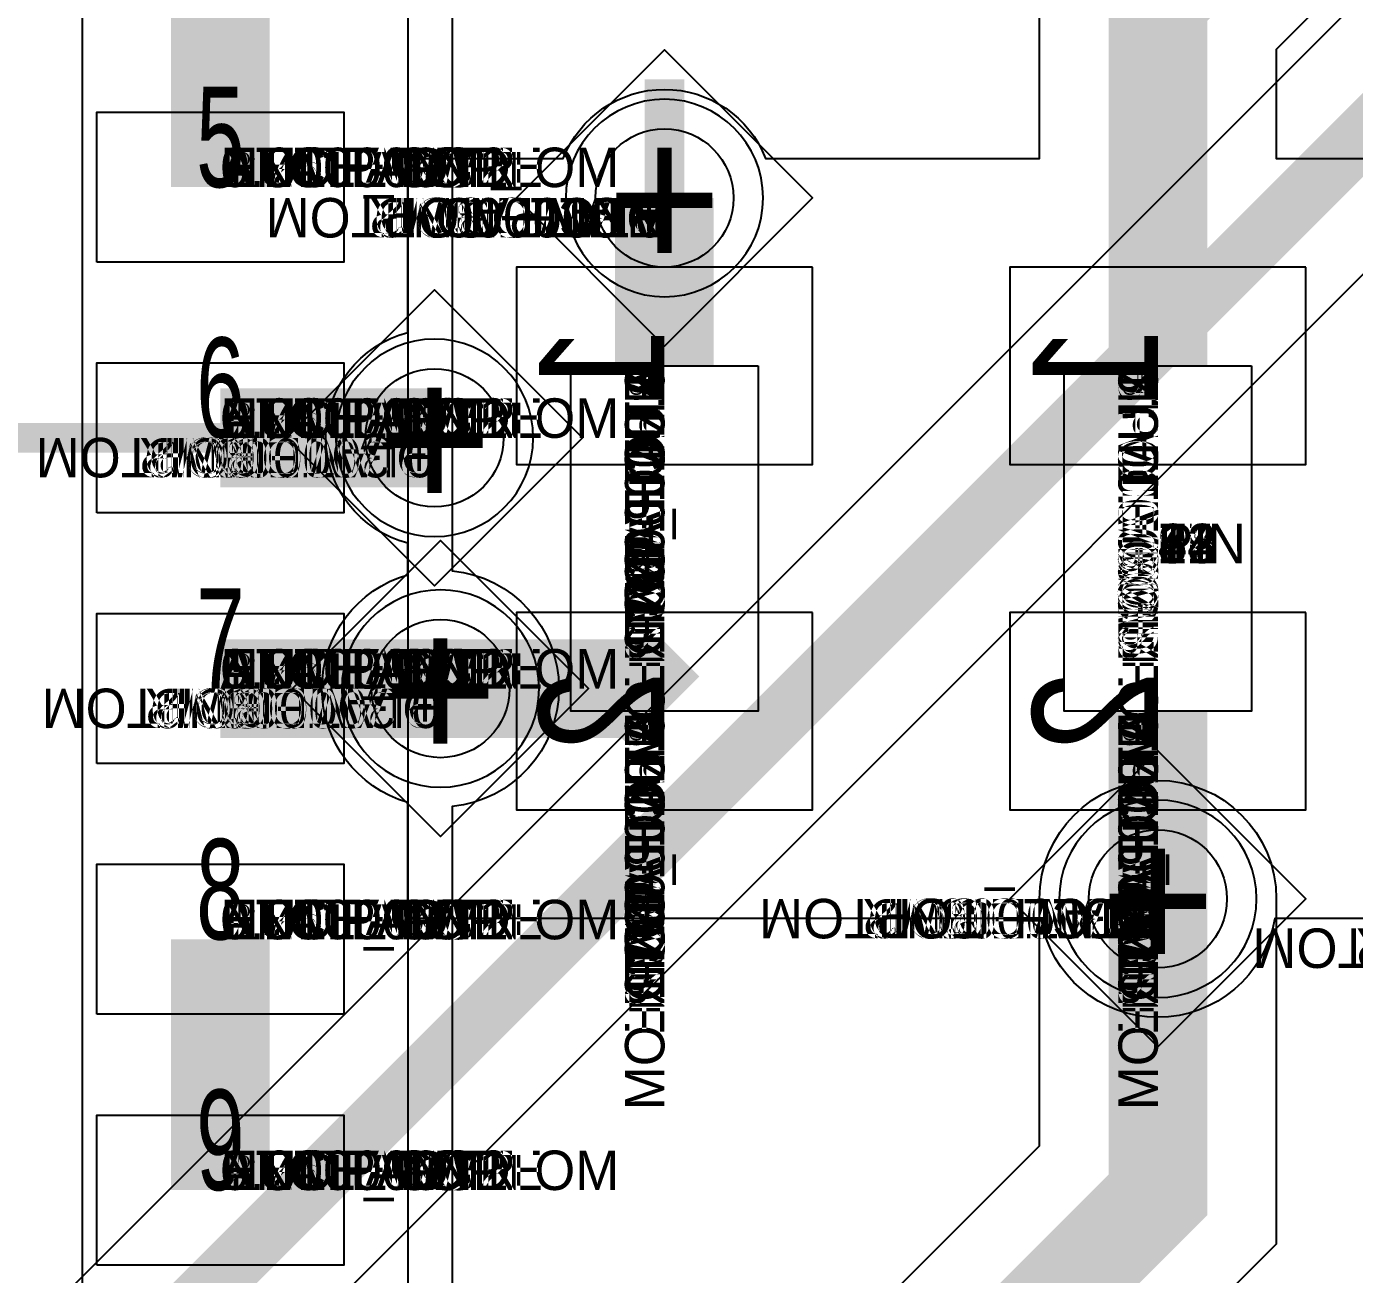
# Model space of a CAD drawing. Extents: x 0 to 323, y 0 to 320.
# Drawn here: x 63.28 to 70.01, y 186.8 to 193.12 of the extents above; entities that cross this region are included whole.
import ezdxf
from ezdxf.enums import TextEntityAlignment as Align

# ---------------------------------------------------------------- set-up
doc = ezdxf.new("R2010")
doc.units = 0
doc.header["$MEASUREMENT"] = 0
doc.layers.get('0').update_dxf_attribs({"linetype": 'CONTINUOUS'})
for name, color, linetype in [('CDN_FIGURES', 7, 'CONTINUOUS'), ('ETCH_BOTTOM', 7, 'CONTINUOUS'), ('ETCH_GND', 3, 'CONTINUOUS'), ('ETCH_INT1', 4, 'CONTINUOUS'), ('ETCH_INT2', 5, 'CONTINUOUS'), ('ETCH_PWR', 6, 'CONTINUOUS'), ('ETCH_TOP', 2, 'CONTINUOUS'), ('MANUFACTURING_NCLEGEND-1-6', 8, 'CONTINUOUS'), ('PACKAGE_GEOMETRY_ASSEMBLY_TOP', 11, 'CONTINUOUS'), ('PACKAGE_GEOMETRY_PIN_NUMBER', 9, 'CONTINUOUS')]:
    doc.layers.add(name, color=color, linetype=linetype)

# ---------------------------------------------------------------- blocks, each defined once
blk = doc.blocks.new('PAD_INFO')
for tag in ['SHAPE_TYPE', 'PAD_HEIGHT', 'PAD_LAYER', 'PAD_TYPE', 'PAD_WIDTH']:
    blk.add_attdef(tag, (0, 0), '', height=0.2)
at = {"flags": 2}
blk.add_attdef('CDN_TYPE', (0, 0), '', height=0.2, dxfattribs=at)
blk = doc.blocks.new('DRILL_INFO')
at = {"flags": 2}
blk.add_attdef('CDN_TYPE', (0, 0), '', height=0.2, dxfattribs=at)
for tag in ['FSHAPE', 'FCHAR', 'DRILL_HEIGHT', 'DIAMETER', 'PLATED', 'DRILL_WIDTH']:
    blk.add_attdef(tag, (0, 0), '', height=0.2)
blk = doc.blocks.new('VIA0700X0300')
at = {"layer": 'ETCH_BOTTOM'}
blk.add_circle((0, 0), 0.35, dxfattribs=at)
at = {"layer": 'ETCH_GND'}
blk.add_circle((0, 0), 0.35, dxfattribs=at)
at = {"layer": 'ETCH_INT1'}
blk.add_circle((0, 0), 0.35, dxfattribs=at)
at = {"layer": 'ETCH_INT2'}
blk.add_circle((0, 0), 0.35, dxfattribs=at)
at = {"layer": 'ETCH_PWR'}
blk.add_circle((0, 0), 0.35, dxfattribs=at)
at = {"layer": 'ETCH_TOP'}
blk.add_circle((0, 0), 0.35, dxfattribs=at)
ref = blk.add_blockref('PAD_INFO', (0, 0))
ref.add_attrib('PAD_LAYER', 'ETCH_TOP', (0, 0), dxfattribs={"height": 0.2})
ref.add_attrib('SHAPE_TYPE', 'NULL', (0, 0), dxfattribs={"height": 0.2})
ref.add_attrib('PAD_TYPE', 'ANTIPAD', (0, 0), dxfattribs={"height": 0.2})
ref.add_attrib('PAD_WIDTH', '0.000000', (0, 0), dxfattribs={"height": 0.2})
ref.add_attrib('PAD_HEIGHT', '0.000000', (0, 0), dxfattribs={"height": 0.2})
ref = blk.add_blockref('PAD_INFO', (0, 0))
ref.add_attrib('PAD_LAYER', 'ETCH_GND', (0, 0), dxfattribs={"height": 0.2})
ref.add_attrib('SHAPE_TYPE', 'NULL', (0, 0), dxfattribs={"height": 0.2})
ref.add_attrib('PAD_TYPE', 'ANTIPAD', (0, 0), dxfattribs={"height": 0.2})
ref.add_attrib('PAD_WIDTH', '0.000000', (0, 0), dxfattribs={"height": 0.2})
ref.add_attrib('PAD_HEIGHT', '0.000000', (0, 0), dxfattribs={"height": 0.2})
ref = blk.add_blockref('PAD_INFO', (0, 0))
ref.add_attrib('PAD_LAYER', 'ETCH_INT1', (0, 0), dxfattribs={"height": 0.2})
ref.add_attrib('SHAPE_TYPE', 'NULL', (0, 0), dxfattribs={"height": 0.2})
ref.add_attrib('PAD_TYPE', 'ANTIPAD', (0, 0), dxfattribs={"height": 0.2})
ref.add_attrib('PAD_WIDTH', '0.000000', (0, 0), dxfattribs={"height": 0.2})
ref.add_attrib('PAD_HEIGHT', '0.000000', (0, 0), dxfattribs={"height": 0.2})
ref = blk.add_blockref('PAD_INFO', (0, 0))
ref.add_attrib('PAD_LAYER', 'ETCH_INT2', (0, 0), dxfattribs={"height": 0.2})
ref.add_attrib('SHAPE_TYPE', 'NULL', (0, 0), dxfattribs={"height": 0.2})
ref.add_attrib('PAD_TYPE', 'ANTIPAD', (0, 0), dxfattribs={"height": 0.2})
ref.add_attrib('PAD_WIDTH', '0.000000', (0, 0), dxfattribs={"height": 0.2})
ref.add_attrib('PAD_HEIGHT', '0.000000', (0, 0), dxfattribs={"height": 0.2})
ref = blk.add_blockref('PAD_INFO', (0, 0))
ref.add_attrib('PAD_LAYER', 'ETCH_PWR', (0, 0), dxfattribs={"height": 0.2})
ref.add_attrib('SHAPE_TYPE', 'NULL', (0, 0), dxfattribs={"height": 0.2})
ref.add_attrib('PAD_TYPE', 'ANTIPAD', (0, 0), dxfattribs={"height": 0.2})
ref.add_attrib('PAD_WIDTH', '0.000000', (0, 0), dxfattribs={"height": 0.2})
ref.add_attrib('PAD_HEIGHT', '0.000000', (0, 0), dxfattribs={"height": 0.2})
ref = blk.add_blockref('PAD_INFO', (0, 0))
ref.add_attrib('PAD_LAYER', 'ETCH_BOTTOM', (0, 0), dxfattribs={"height": 0.2})
ref.add_attrib('SHAPE_TYPE', 'NULL', (0, 0), dxfattribs={"height": 0.2})
ref.add_attrib('PAD_TYPE', 'ANTIPAD', (0, 0), dxfattribs={"height": 0.2})
ref.add_attrib('PAD_WIDTH', '0.000000', (0, 0), dxfattribs={"height": 0.2})
ref.add_attrib('PAD_HEIGHT', '0.000000', (0, 0), dxfattribs={"height": 0.2})
ref = blk.add_blockref('PAD_INFO', (0, 0))
ref.add_attrib('PAD_LAYER', 'ETCH_TOP', (0, 0), dxfattribs={"height": 0.2})
ref.add_attrib('SHAPE_TYPE', 'NULL', (0, 0), dxfattribs={"height": 0.2})
ref.add_attrib('PAD_TYPE', 'THERMAL', (0, 0), dxfattribs={"height": 0.2})
ref.add_attrib('PAD_WIDTH', '0.000000', (0, 0), dxfattribs={"height": 0.2})
ref.add_attrib('PAD_HEIGHT', '0.000000', (0, 0), dxfattribs={"height": 0.2})
ref = blk.add_blockref('PAD_INFO', (0, 0))
ref.add_attrib('PAD_LAYER', 'ETCH_GND', (0, 0), dxfattribs={"height": 0.2})
ref.add_attrib('SHAPE_TYPE', 'NULL', (0, 0), dxfattribs={"height": 0.2})
ref.add_attrib('PAD_TYPE', 'THERMAL', (0, 0), dxfattribs={"height": 0.2})
ref.add_attrib('PAD_WIDTH', '0.000000', (0, 0), dxfattribs={"height": 0.2})
ref.add_attrib('PAD_HEIGHT', '0.000000', (0, 0), dxfattribs={"height": 0.2})
ref = blk.add_blockref('PAD_INFO', (0, 0))
ref.add_attrib('PAD_LAYER', 'ETCH_INT1', (0, 0), dxfattribs={"height": 0.2})
ref.add_attrib('SHAPE_TYPE', 'NULL', (0, 0), dxfattribs={"height": 0.2})
ref.add_attrib('PAD_TYPE', 'THERMAL', (0, 0), dxfattribs={"height": 0.2})
ref.add_attrib('PAD_WIDTH', '0.000000', (0, 0), dxfattribs={"height": 0.2})
ref.add_attrib('PAD_HEIGHT', '0.000000', (0, 0), dxfattribs={"height": 0.2})
ref = blk.add_blockref('PAD_INFO', (0, 0))
ref.add_attrib('PAD_LAYER', 'ETCH_INT2', (0, 0), dxfattribs={"height": 0.2})
ref.add_attrib('SHAPE_TYPE', 'NULL', (0, 0), dxfattribs={"height": 0.2})
ref.add_attrib('PAD_TYPE', 'THERMAL', (0, 0), dxfattribs={"height": 0.2})
ref.add_attrib('PAD_WIDTH', '0.000000', (0, 0), dxfattribs={"height": 0.2})
ref.add_attrib('PAD_HEIGHT', '0.000000', (0, 0), dxfattribs={"height": 0.2})
ref = blk.add_blockref('PAD_INFO', (0, 0))
ref.add_attrib('PAD_LAYER', 'ETCH_PWR', (0, 0), dxfattribs={"height": 0.2})
ref.add_attrib('SHAPE_TYPE', 'NULL', (0, 0), dxfattribs={"height": 0.2})
ref.add_attrib('PAD_TYPE', 'THERMAL', (0, 0), dxfattribs={"height": 0.2})
ref.add_attrib('PAD_WIDTH', '0.000000', (0, 0), dxfattribs={"height": 0.2})
ref.add_attrib('PAD_HEIGHT', '0.000000', (0, 0), dxfattribs={"height": 0.2})
ref = blk.add_blockref('PAD_INFO', (0, 0))
ref.add_attrib('PAD_LAYER', 'ETCH_BOTTOM', (0, 0), dxfattribs={"height": 0.2})
ref.add_attrib('SHAPE_TYPE', 'NULL', (0, 0), dxfattribs={"height": 0.2})
ref.add_attrib('PAD_TYPE', 'THERMAL', (0, 0), dxfattribs={"height": 0.2})
ref.add_attrib('PAD_WIDTH', '0.000000', (0, 0), dxfattribs={"height": 0.2})
ref.add_attrib('PAD_HEIGHT', '0.000000', (0, 0), dxfattribs={"height": 0.2})
ref = blk.add_blockref('PAD_INFO', (0, 0))
ref.add_attrib('PAD_LAYER', 'ETCH_TOP', (0, 0), dxfattribs={"height": 0.2})
ref.add_attrib('SHAPE_TYPE', 'CIRCLE', (0, 0), dxfattribs={"height": 0.2})
ref.add_attrib('PAD_TYPE', 'REGULAR', (0, 0), dxfattribs={"height": 0.2})
ref.add_attrib('PAD_WIDTH', '0.700000', (0, 0), dxfattribs={"height": 0.2})
ref.add_attrib('PAD_HEIGHT', '0.700000', (0, 0), dxfattribs={"height": 0.2})
ref = blk.add_blockref('PAD_INFO', (0, 0))
ref.add_attrib('PAD_LAYER', 'ETCH_GND', (0, 0), dxfattribs={"height": 0.2})
ref.add_attrib('SHAPE_TYPE', 'CIRCLE', (0, 0), dxfattribs={"height": 0.2})
ref.add_attrib('PAD_TYPE', 'REGULAR', (0, 0), dxfattribs={"height": 0.2})
ref.add_attrib('PAD_WIDTH', '0.700000', (0, 0), dxfattribs={"height": 0.2})
ref.add_attrib('PAD_HEIGHT', '0.700000', (0, 0), dxfattribs={"height": 0.2})
ref = blk.add_blockref('PAD_INFO', (0, 0))
ref.add_attrib('PAD_LAYER', 'ETCH_INT1', (0, 0), dxfattribs={"height": 0.2})
ref.add_attrib('SHAPE_TYPE', 'CIRCLE', (0, 0), dxfattribs={"height": 0.2})
ref.add_attrib('PAD_TYPE', 'REGULAR', (0, 0), dxfattribs={"height": 0.2})
ref.add_attrib('PAD_WIDTH', '0.700000', (0, 0), dxfattribs={"height": 0.2})
ref.add_attrib('PAD_HEIGHT', '0.700000', (0, 0), dxfattribs={"height": 0.2})
ref = blk.add_blockref('PAD_INFO', (0, 0))
ref.add_attrib('PAD_LAYER', 'ETCH_INT2', (0, 0), dxfattribs={"height": 0.2})
ref.add_attrib('SHAPE_TYPE', 'CIRCLE', (0, 0), dxfattribs={"height": 0.2})
ref.add_attrib('PAD_TYPE', 'REGULAR', (0, 0), dxfattribs={"height": 0.2})
ref.add_attrib('PAD_WIDTH', '0.700000', (0, 0), dxfattribs={"height": 0.2})
ref.add_attrib('PAD_HEIGHT', '0.700000', (0, 0), dxfattribs={"height": 0.2})
ref = blk.add_blockref('PAD_INFO', (0, 0))
ref.add_attrib('PAD_LAYER', 'ETCH_PWR', (0, 0), dxfattribs={"height": 0.2})
ref.add_attrib('SHAPE_TYPE', 'CIRCLE', (0, 0), dxfattribs={"height": 0.2})
ref.add_attrib('PAD_TYPE', 'REGULAR', (0, 0), dxfattribs={"height": 0.2})
ref.add_attrib('PAD_WIDTH', '0.700000', (0, 0), dxfattribs={"height": 0.2})
ref.add_attrib('PAD_HEIGHT', '0.700000', (0, 0), dxfattribs={"height": 0.2})
ref = blk.add_blockref('PAD_INFO', (0, 0))
ref.add_attrib('PAD_LAYER', 'ETCH_BOTTOM', (0, 0), dxfattribs={"height": 0.2})
ref.add_attrib('SHAPE_TYPE', 'CIRCLE', (0, 0), dxfattribs={"height": 0.2})
ref.add_attrib('PAD_TYPE', 'REGULAR', (0, 0), dxfattribs={"height": 0.2})
ref.add_attrib('PAD_WIDTH', '0.700000', (0, 0), dxfattribs={"height": 0.2})
ref.add_attrib('PAD_HEIGHT', '0.700000', (0, 0), dxfattribs={"height": 0.2})
ref = blk.add_blockref('DRILL_INFO', (0, 0))
ref.add_attrib('DIAMETER', '0.300000', (0, 0), dxfattribs={"height": 0.2})
ref.add_attrib('PLATED', 'PLATED', (0, 0), dxfattribs={"height": 0.2})
ref.add_attrib('FSHAPE', 'DIAMOND', (0, 0), dxfattribs={"height": 0.2})
ref.add_attrib('FCHAR', '+', (0, 0), dxfattribs={"height": 0.2})
ref.add_attrib('DRILL_WIDTH', '1.500000', (0, 0), dxfattribs={"height": 0.2})
ref.add_attrib('DRILL_HEIGHT', '1.500000', (0, 0), dxfattribs={"height": 0.2})
for tag in ['CDN_TYPE', 'PIN']:
    blk.add_attdef(tag, (0, 0), '', height=0.2)
at = {"flags": 2}
for tag in ['PSTKNAME', 'BBV']:
    blk.add_attdef(tag, (0, 0), '', height=0.2, dxfattribs=at)
blk = doc.blocks.new('FIGURE_DIAMOND')
at = {"layer": 'CDN_FIGURES'}
blk.add_lwpolyline([(-0.5, 0), (0, 0.5), (0.5, 0), (0, -0.5)], close=True, dxfattribs=at)
blk = doc.blocks.new('RC1000X1500TS')
at = {"layer": 'ETCH_TOP'}
blk.add_lwpolyline([(-0.5, -0.75), (-0.5, 0.75), (0.5, 0.75), (0.5, -0.75)], close=True, dxfattribs=at)
ref = blk.add_blockref('PAD_INFO', (0, 0))
ref.add_attrib('PAD_LAYER', 'ETCH_TOP', (0, 0), dxfattribs={"height": 0.2})
ref.add_attrib('SHAPE_TYPE', 'NULL', (0, 0), dxfattribs={"height": 0.2})
ref.add_attrib('PAD_TYPE', 'ANTIPAD', (0, 0), dxfattribs={"height": 0.2})
ref.add_attrib('PAD_WIDTH', '0.000000', (0, 0), dxfattribs={"height": 0.2})
ref.add_attrib('PAD_HEIGHT', '0.000000', (0, 0), dxfattribs={"height": 0.2})
ref = blk.add_blockref('PAD_INFO', (0, 0))
ref.add_attrib('PAD_LAYER', 'ETCH_GND', (0, 0), dxfattribs={"height": 0.2})
ref.add_attrib('SHAPE_TYPE', 'NULL', (0, 0), dxfattribs={"height": 0.2})
ref.add_attrib('PAD_TYPE', 'ANTIPAD', (0, 0), dxfattribs={"height": 0.2})
ref.add_attrib('PAD_WIDTH', '0.000000', (0, 0), dxfattribs={"height": 0.2})
ref.add_attrib('PAD_HEIGHT', '0.000000', (0, 0), dxfattribs={"height": 0.2})
ref = blk.add_blockref('PAD_INFO', (0, 0))
ref.add_attrib('PAD_LAYER', 'ETCH_INT1', (0, 0), dxfattribs={"height": 0.2})
ref.add_attrib('SHAPE_TYPE', 'NULL', (0, 0), dxfattribs={"height": 0.2})
ref.add_attrib('PAD_TYPE', 'ANTIPAD', (0, 0), dxfattribs={"height": 0.2})
ref.add_attrib('PAD_WIDTH', '0.000000', (0, 0), dxfattribs={"height": 0.2})
ref.add_attrib('PAD_HEIGHT', '0.000000', (0, 0), dxfattribs={"height": 0.2})
ref = blk.add_blockref('PAD_INFO', (0, 0))
ref.add_attrib('PAD_LAYER', 'ETCH_INT2', (0, 0), dxfattribs={"height": 0.2})
ref.add_attrib('SHAPE_TYPE', 'NULL', (0, 0), dxfattribs={"height": 0.2})
ref.add_attrib('PAD_TYPE', 'ANTIPAD', (0, 0), dxfattribs={"height": 0.2})
ref.add_attrib('PAD_WIDTH', '0.000000', (0, 0), dxfattribs={"height": 0.2})
ref.add_attrib('PAD_HEIGHT', '0.000000', (0, 0), dxfattribs={"height": 0.2})
ref = blk.add_blockref('PAD_INFO', (0, 0))
ref.add_attrib('PAD_LAYER', 'ETCH_PWR', (0, 0), dxfattribs={"height": 0.2})
ref.add_attrib('SHAPE_TYPE', 'NULL', (0, 0), dxfattribs={"height": 0.2})
ref.add_attrib('PAD_TYPE', 'ANTIPAD', (0, 0), dxfattribs={"height": 0.2})
ref.add_attrib('PAD_WIDTH', '0.000000', (0, 0), dxfattribs={"height": 0.2})
ref.add_attrib('PAD_HEIGHT', '0.000000', (0, 0), dxfattribs={"height": 0.2})
ref = blk.add_blockref('PAD_INFO', (0, 0))
ref.add_attrib('PAD_LAYER', 'ETCH_BOTTOM', (0, 0), dxfattribs={"height": 0.2})
ref.add_attrib('SHAPE_TYPE', 'NULL', (0, 0), dxfattribs={"height": 0.2})
ref.add_attrib('PAD_TYPE', 'ANTIPAD', (0, 0), dxfattribs={"height": 0.2})
ref.add_attrib('PAD_WIDTH', '0.000000', (0, 0), dxfattribs={"height": 0.2})
ref.add_attrib('PAD_HEIGHT', '0.000000', (0, 0), dxfattribs={"height": 0.2})
ref = blk.add_blockref('PAD_INFO', (0, 0))
ref.add_attrib('PAD_LAYER', 'ETCH_TOP', (0, 0), dxfattribs={"height": 0.2})
ref.add_attrib('SHAPE_TYPE', 'NULL', (0, 0), dxfattribs={"height": 0.2})
ref.add_attrib('PAD_TYPE', 'THERMAL', (0, 0), dxfattribs={"height": 0.2})
ref.add_attrib('PAD_WIDTH', '0.000000', (0, 0), dxfattribs={"height": 0.2})
ref.add_attrib('PAD_HEIGHT', '0.000000', (0, 0), dxfattribs={"height": 0.2})
ref = blk.add_blockref('PAD_INFO', (0, 0))
ref.add_attrib('PAD_LAYER', 'ETCH_GND', (0, 0), dxfattribs={"height": 0.2})
ref.add_attrib('SHAPE_TYPE', 'NULL', (0, 0), dxfattribs={"height": 0.2})
ref.add_attrib('PAD_TYPE', 'THERMAL', (0, 0), dxfattribs={"height": 0.2})
ref.add_attrib('PAD_WIDTH', '0.000000', (0, 0), dxfattribs={"height": 0.2})
ref.add_attrib('PAD_HEIGHT', '0.000000', (0, 0), dxfattribs={"height": 0.2})
ref = blk.add_blockref('PAD_INFO', (0, 0))
ref.add_attrib('PAD_LAYER', 'ETCH_INT1', (0, 0), dxfattribs={"height": 0.2})
ref.add_attrib('SHAPE_TYPE', 'NULL', (0, 0), dxfattribs={"height": 0.2})
ref.add_attrib('PAD_TYPE', 'THERMAL', (0, 0), dxfattribs={"height": 0.2})
ref.add_attrib('PAD_WIDTH', '0.000000', (0, 0), dxfattribs={"height": 0.2})
ref.add_attrib('PAD_HEIGHT', '0.000000', (0, 0), dxfattribs={"height": 0.2})
ref = blk.add_blockref('PAD_INFO', (0, 0))
ref.add_attrib('PAD_LAYER', 'ETCH_INT2', (0, 0), dxfattribs={"height": 0.2})
ref.add_attrib('SHAPE_TYPE', 'NULL', (0, 0), dxfattribs={"height": 0.2})
ref.add_attrib('PAD_TYPE', 'THERMAL', (0, 0), dxfattribs={"height": 0.2})
ref.add_attrib('PAD_WIDTH', '0.000000', (0, 0), dxfattribs={"height": 0.2})
ref.add_attrib('PAD_HEIGHT', '0.000000', (0, 0), dxfattribs={"height": 0.2})
ref = blk.add_blockref('PAD_INFO', (0, 0))
ref.add_attrib('PAD_LAYER', 'ETCH_PWR', (0, 0), dxfattribs={"height": 0.2})
ref.add_attrib('SHAPE_TYPE', 'NULL', (0, 0), dxfattribs={"height": 0.2})
ref.add_attrib('PAD_TYPE', 'THERMAL', (0, 0), dxfattribs={"height": 0.2})
ref.add_attrib('PAD_WIDTH', '0.000000', (0, 0), dxfattribs={"height": 0.2})
ref.add_attrib('PAD_HEIGHT', '0.000000', (0, 0), dxfattribs={"height": 0.2})
ref = blk.add_blockref('PAD_INFO', (0, 0))
ref.add_attrib('PAD_LAYER', 'ETCH_BOTTOM', (0, 0), dxfattribs={"height": 0.2})
ref.add_attrib('SHAPE_TYPE', 'NULL', (0, 0), dxfattribs={"height": 0.2})
ref.add_attrib('PAD_TYPE', 'THERMAL', (0, 0), dxfattribs={"height": 0.2})
ref.add_attrib('PAD_WIDTH', '0.000000', (0, 0), dxfattribs={"height": 0.2})
ref.add_attrib('PAD_HEIGHT', '0.000000', (0, 0), dxfattribs={"height": 0.2})
ref = blk.add_blockref('PAD_INFO', (0, 0))
ref.add_attrib('PAD_LAYER', 'ETCH_GND', (0, 0), dxfattribs={"height": 0.2})
ref.add_attrib('SHAPE_TYPE', 'NULL', (0, 0), dxfattribs={"height": 0.2})
ref.add_attrib('PAD_TYPE', 'REGULAR', (0, 0), dxfattribs={"height": 0.2})
ref.add_attrib('PAD_WIDTH', '0.000000', (0, 0), dxfattribs={"height": 0.2})
ref.add_attrib('PAD_HEIGHT', '0.000000', (0, 0), dxfattribs={"height": 0.2})
ref = blk.add_blockref('PAD_INFO', (0, 0))
ref.add_attrib('PAD_LAYER', 'ETCH_INT1', (0, 0), dxfattribs={"height": 0.2})
ref.add_attrib('SHAPE_TYPE', 'NULL', (0, 0), dxfattribs={"height": 0.2})
ref.add_attrib('PAD_TYPE', 'REGULAR', (0, 0), dxfattribs={"height": 0.2})
ref.add_attrib('PAD_WIDTH', '0.000000', (0, 0), dxfattribs={"height": 0.2})
ref.add_attrib('PAD_HEIGHT', '0.000000', (0, 0), dxfattribs={"height": 0.2})
ref = blk.add_blockref('PAD_INFO', (0, 0))
ref.add_attrib('PAD_LAYER', 'ETCH_INT2', (0, 0), dxfattribs={"height": 0.2})
ref.add_attrib('SHAPE_TYPE', 'NULL', (0, 0), dxfattribs={"height": 0.2})
ref.add_attrib('PAD_TYPE', 'REGULAR', (0, 0), dxfattribs={"height": 0.2})
ref.add_attrib('PAD_WIDTH', '0.000000', (0, 0), dxfattribs={"height": 0.2})
ref.add_attrib('PAD_HEIGHT', '0.000000', (0, 0), dxfattribs={"height": 0.2})
ref = blk.add_blockref('PAD_INFO', (0, 0))
ref.add_attrib('PAD_LAYER', 'ETCH_PWR', (0, 0), dxfattribs={"height": 0.2})
ref.add_attrib('SHAPE_TYPE', 'NULL', (0, 0), dxfattribs={"height": 0.2})
ref.add_attrib('PAD_TYPE', 'REGULAR', (0, 0), dxfattribs={"height": 0.2})
ref.add_attrib('PAD_WIDTH', '0.000000', (0, 0), dxfattribs={"height": 0.2})
ref.add_attrib('PAD_HEIGHT', '0.000000', (0, 0), dxfattribs={"height": 0.2})
ref = blk.add_blockref('PAD_INFO', (0, 0))
ref.add_attrib('PAD_LAYER', 'ETCH_BOTTOM', (0, 0), dxfattribs={"height": 0.2})
ref.add_attrib('SHAPE_TYPE', 'NULL', (0, 0), dxfattribs={"height": 0.2})
ref.add_attrib('PAD_TYPE', 'REGULAR', (0, 0), dxfattribs={"height": 0.2})
ref.add_attrib('PAD_WIDTH', '0.000000', (0, 0), dxfattribs={"height": 0.2})
ref.add_attrib('PAD_HEIGHT', '0.000000', (0, 0), dxfattribs={"height": 0.2})
ref = blk.add_blockref('DRILL_INFO', (0, 0))
ref.add_attrib('DIAMETER', '0.000000', (0, 0), dxfattribs={"height": 0.2})
ref.add_attrib('PLATED', 'PLATED', (0, 0), dxfattribs={"height": 0.2})
ref.add_attrib('FSHAPE', 'NULL', (0, 0), dxfattribs={"height": 0.2})
ref.add_attrib('DRILL_WIDTH', '0.000000', (0, 0), dxfattribs={"height": 0.2})
ref.add_attrib('DRILL_HEIGHT', '0.000000', (0, 0), dxfattribs={"height": 0.2})
ref = blk.add_blockref('PAD_INFO', (0, 0))
ref.add_attrib('PAD_LAYER', 'ETCH_TOP', (0, 0), dxfattribs={"height": 0.2})
ref.add_attrib('SHAPE_TYPE', 'RECTANGLE', (0, 0), dxfattribs={"height": 0.2})
ref.add_attrib('PAD_TYPE', 'REGULAR', (0, 0), dxfattribs={"height": 0.2})
ref.add_attrib('PAD_WIDTH', '1.000000', (0, 0), dxfattribs={"height": 0.2})
ref.add_attrib('PAD_HEIGHT', '1.500000', (0, 0), dxfattribs={"height": 0.2})
for tag in ['CDN_TYPE', 'PIN']:
    blk.add_attdef(tag, (0, 0), '', height=0.2)
at = {"flags": 2}
for tag in ['PSTKNAME', 'BBV']:
    blk.add_attdef(tag, (0, 0), '', height=0.2, dxfattribs=at)
blk = doc.blocks.new('F56')
at = {"layer": 'PACKAGE_GEOMETRY_ASSEMBLY_TOP'}
blk.add_lwpolyline([(0, -0.475), (1.75, -0.475), (1.75, 0.475), (0, 0.475)], close=True, dxfattribs=at)
at = {"layer": 'ETCH_TOP'}
ref = blk.add_blockref('RC1000X1500TS', (0, 0), dxfattribs=at)
ref.add_attrib('CDN_TYPE', 'PIN', (0, 0), dxfattribs={"height": 0.2})
ref.add_attrib('PIN', '1', (0, 0), dxfattribs={"height": 0.2})
ref = blk.add_blockref('RC1000X1500TS', (1.75, 0), dxfattribs=at)
ref.add_attrib('CDN_TYPE', 'PIN', (0, 0), dxfattribs={"height": 0.2})
ref.add_attrib('PIN', '2', (0, 0), dxfattribs={"height": 0.2})
at = {"flags": 2}
for tag in ['SYMBOL_TYPE', 'CDN_TYPE', 'REFDES']:
    blk.add_attdef(tag, (0, 0), '', height=0.2, dxfattribs=at)
blk = doc.blocks.new('RC1250X0760TS')
at = {"layer": 'ETCH_TOP'}
blk.add_lwpolyline([(-0.625, -0.38), (-0.625, 0.38), (0.625, 0.38), (0.625, -0.38)], close=True, dxfattribs=at)
ref = blk.add_blockref('PAD_INFO', (0, 0))
ref.add_attrib('PAD_LAYER', 'ETCH_TOP', (0, 0), dxfattribs={"height": 0.2})
ref.add_attrib('SHAPE_TYPE', 'NULL', (0, 0), dxfattribs={"height": 0.2})
ref.add_attrib('PAD_TYPE', 'ANTIPAD', (0, 0), dxfattribs={"height": 0.2})
ref.add_attrib('PAD_WIDTH', '0.000000', (0, 0), dxfattribs={"height": 0.2})
ref.add_attrib('PAD_HEIGHT', '0.000000', (0, 0), dxfattribs={"height": 0.2})
ref = blk.add_blockref('PAD_INFO', (0, 0))
ref.add_attrib('PAD_LAYER', 'ETCH_GND', (0, 0), dxfattribs={"height": 0.2})
ref.add_attrib('SHAPE_TYPE', 'NULL', (0, 0), dxfattribs={"height": 0.2})
ref.add_attrib('PAD_TYPE', 'ANTIPAD', (0, 0), dxfattribs={"height": 0.2})
ref.add_attrib('PAD_WIDTH', '0.000000', (0, 0), dxfattribs={"height": 0.2})
ref.add_attrib('PAD_HEIGHT', '0.000000', (0, 0), dxfattribs={"height": 0.2})
ref = blk.add_blockref('PAD_INFO', (0, 0))
ref.add_attrib('PAD_LAYER', 'ETCH_INT1', (0, 0), dxfattribs={"height": 0.2})
ref.add_attrib('SHAPE_TYPE', 'NULL', (0, 0), dxfattribs={"height": 0.2})
ref.add_attrib('PAD_TYPE', 'ANTIPAD', (0, 0), dxfattribs={"height": 0.2})
ref.add_attrib('PAD_WIDTH', '0.000000', (0, 0), dxfattribs={"height": 0.2})
ref.add_attrib('PAD_HEIGHT', '0.000000', (0, 0), dxfattribs={"height": 0.2})
ref = blk.add_blockref('PAD_INFO', (0, 0))
ref.add_attrib('PAD_LAYER', 'ETCH_INT2', (0, 0), dxfattribs={"height": 0.2})
ref.add_attrib('SHAPE_TYPE', 'NULL', (0, 0), dxfattribs={"height": 0.2})
ref.add_attrib('PAD_TYPE', 'ANTIPAD', (0, 0), dxfattribs={"height": 0.2})
ref.add_attrib('PAD_WIDTH', '0.000000', (0, 0), dxfattribs={"height": 0.2})
ref.add_attrib('PAD_HEIGHT', '0.000000', (0, 0), dxfattribs={"height": 0.2})
ref = blk.add_blockref('PAD_INFO', (0, 0))
ref.add_attrib('PAD_LAYER', 'ETCH_PWR', (0, 0), dxfattribs={"height": 0.2})
ref.add_attrib('SHAPE_TYPE', 'NULL', (0, 0), dxfattribs={"height": 0.2})
ref.add_attrib('PAD_TYPE', 'ANTIPAD', (0, 0), dxfattribs={"height": 0.2})
ref.add_attrib('PAD_WIDTH', '0.000000', (0, 0), dxfattribs={"height": 0.2})
ref.add_attrib('PAD_HEIGHT', '0.000000', (0, 0), dxfattribs={"height": 0.2})
ref = blk.add_blockref('PAD_INFO', (0, 0))
ref.add_attrib('PAD_LAYER', 'ETCH_BOTTOM', (0, 0), dxfattribs={"height": 0.2})
ref.add_attrib('SHAPE_TYPE', 'NULL', (0, 0), dxfattribs={"height": 0.2})
ref.add_attrib('PAD_TYPE', 'ANTIPAD', (0, 0), dxfattribs={"height": 0.2})
ref.add_attrib('PAD_WIDTH', '0.000000', (0, 0), dxfattribs={"height": 0.2})
ref.add_attrib('PAD_HEIGHT', '0.000000', (0, 0), dxfattribs={"height": 0.2})
ref = blk.add_blockref('PAD_INFO', (0, 0))
ref.add_attrib('PAD_LAYER', 'ETCH_TOP', (0, 0), dxfattribs={"height": 0.2})
ref.add_attrib('SHAPE_TYPE', 'NULL', (0, 0), dxfattribs={"height": 0.2})
ref.add_attrib('PAD_TYPE', 'THERMAL', (0, 0), dxfattribs={"height": 0.2})
ref.add_attrib('PAD_WIDTH', '0.000000', (0, 0), dxfattribs={"height": 0.2})
ref.add_attrib('PAD_HEIGHT', '0.000000', (0, 0), dxfattribs={"height": 0.2})
ref = blk.add_blockref('PAD_INFO', (0, 0))
ref.add_attrib('PAD_LAYER', 'ETCH_GND', (0, 0), dxfattribs={"height": 0.2})
ref.add_attrib('SHAPE_TYPE', 'NULL', (0, 0), dxfattribs={"height": 0.2})
ref.add_attrib('PAD_TYPE', 'THERMAL', (0, 0), dxfattribs={"height": 0.2})
ref.add_attrib('PAD_WIDTH', '0.000000', (0, 0), dxfattribs={"height": 0.2})
ref.add_attrib('PAD_HEIGHT', '0.000000', (0, 0), dxfattribs={"height": 0.2})
ref = blk.add_blockref('PAD_INFO', (0, 0))
ref.add_attrib('PAD_LAYER', 'ETCH_INT1', (0, 0), dxfattribs={"height": 0.2})
ref.add_attrib('SHAPE_TYPE', 'NULL', (0, 0), dxfattribs={"height": 0.2})
ref.add_attrib('PAD_TYPE', 'THERMAL', (0, 0), dxfattribs={"height": 0.2})
ref.add_attrib('PAD_WIDTH', '0.000000', (0, 0), dxfattribs={"height": 0.2})
ref.add_attrib('PAD_HEIGHT', '0.000000', (0, 0), dxfattribs={"height": 0.2})
ref = blk.add_blockref('PAD_INFO', (0, 0))
ref.add_attrib('PAD_LAYER', 'ETCH_INT2', (0, 0), dxfattribs={"height": 0.2})
ref.add_attrib('SHAPE_TYPE', 'NULL', (0, 0), dxfattribs={"height": 0.2})
ref.add_attrib('PAD_TYPE', 'THERMAL', (0, 0), dxfattribs={"height": 0.2})
ref.add_attrib('PAD_WIDTH', '0.000000', (0, 0), dxfattribs={"height": 0.2})
ref.add_attrib('PAD_HEIGHT', '0.000000', (0, 0), dxfattribs={"height": 0.2})
ref = blk.add_blockref('PAD_INFO', (0, 0))
ref.add_attrib('PAD_LAYER', 'ETCH_PWR', (0, 0), dxfattribs={"height": 0.2})
ref.add_attrib('SHAPE_TYPE', 'NULL', (0, 0), dxfattribs={"height": 0.2})
ref.add_attrib('PAD_TYPE', 'THERMAL', (0, 0), dxfattribs={"height": 0.2})
ref.add_attrib('PAD_WIDTH', '0.000000', (0, 0), dxfattribs={"height": 0.2})
ref.add_attrib('PAD_HEIGHT', '0.000000', (0, 0), dxfattribs={"height": 0.2})
ref = blk.add_blockref('PAD_INFO', (0, 0))
ref.add_attrib('PAD_LAYER', 'ETCH_BOTTOM', (0, 0), dxfattribs={"height": 0.2})
ref.add_attrib('SHAPE_TYPE', 'NULL', (0, 0), dxfattribs={"height": 0.2})
ref.add_attrib('PAD_TYPE', 'THERMAL', (0, 0), dxfattribs={"height": 0.2})
ref.add_attrib('PAD_WIDTH', '0.000000', (0, 0), dxfattribs={"height": 0.2})
ref.add_attrib('PAD_HEIGHT', '0.000000', (0, 0), dxfattribs={"height": 0.2})
ref = blk.add_blockref('PAD_INFO', (0, 0))
ref.add_attrib('PAD_LAYER', 'ETCH_TOP', (0, 0), dxfattribs={"height": 0.2})
ref.add_attrib('SHAPE_TYPE', 'RECTANGLE', (0, 0), dxfattribs={"height": 0.2})
ref.add_attrib('PAD_TYPE', 'REGULAR', (0, 0), dxfattribs={"height": 0.2})
ref.add_attrib('PAD_WIDTH', '1.250000', (0, 0), dxfattribs={"height": 0.2})
ref.add_attrib('PAD_HEIGHT', '0.760000', (0, 0), dxfattribs={"height": 0.2})
ref = blk.add_blockref('PAD_INFO', (0, 0))
ref.add_attrib('PAD_LAYER', 'ETCH_GND', (0, 0), dxfattribs={"height": 0.2})
ref.add_attrib('SHAPE_TYPE', 'NULL', (0, 0), dxfattribs={"height": 0.2})
ref.add_attrib('PAD_TYPE', 'REGULAR', (0, 0), dxfattribs={"height": 0.2})
ref.add_attrib('PAD_WIDTH', '0.000000', (0, 0), dxfattribs={"height": 0.2})
ref.add_attrib('PAD_HEIGHT', '0.000000', (0, 0), dxfattribs={"height": 0.2})
ref = blk.add_blockref('PAD_INFO', (0, 0))
ref.add_attrib('PAD_LAYER', 'ETCH_INT1', (0, 0), dxfattribs={"height": 0.2})
ref.add_attrib('SHAPE_TYPE', 'NULL', (0, 0), dxfattribs={"height": 0.2})
ref.add_attrib('PAD_TYPE', 'REGULAR', (0, 0), dxfattribs={"height": 0.2})
ref.add_attrib('PAD_WIDTH', '0.000000', (0, 0), dxfattribs={"height": 0.2})
ref.add_attrib('PAD_HEIGHT', '0.000000', (0, 0), dxfattribs={"height": 0.2})
ref = blk.add_blockref('PAD_INFO', (0, 0))
ref.add_attrib('PAD_LAYER', 'ETCH_INT2', (0, 0), dxfattribs={"height": 0.2})
ref.add_attrib('SHAPE_TYPE', 'NULL', (0, 0), dxfattribs={"height": 0.2})
ref.add_attrib('PAD_TYPE', 'REGULAR', (0, 0), dxfattribs={"height": 0.2})
ref.add_attrib('PAD_WIDTH', '0.000000', (0, 0), dxfattribs={"height": 0.2})
ref.add_attrib('PAD_HEIGHT', '0.000000', (0, 0), dxfattribs={"height": 0.2})
ref = blk.add_blockref('PAD_INFO', (0, 0))
ref.add_attrib('PAD_LAYER', 'ETCH_PWR', (0, 0), dxfattribs={"height": 0.2})
ref.add_attrib('SHAPE_TYPE', 'NULL', (0, 0), dxfattribs={"height": 0.2})
ref.add_attrib('PAD_TYPE', 'REGULAR', (0, 0), dxfattribs={"height": 0.2})
ref.add_attrib('PAD_WIDTH', '0.000000', (0, 0), dxfattribs={"height": 0.2})
ref.add_attrib('PAD_HEIGHT', '0.000000', (0, 0), dxfattribs={"height": 0.2})
ref = blk.add_blockref('PAD_INFO', (0, 0))
ref.add_attrib('PAD_LAYER', 'ETCH_BOTTOM', (0, 0), dxfattribs={"height": 0.2})
ref.add_attrib('SHAPE_TYPE', 'NULL', (0, 0), dxfattribs={"height": 0.2})
ref.add_attrib('PAD_TYPE', 'REGULAR', (0, 0), dxfattribs={"height": 0.2})
ref.add_attrib('PAD_WIDTH', '0.000000', (0, 0), dxfattribs={"height": 0.2})
ref.add_attrib('PAD_HEIGHT', '0.000000', (0, 0), dxfattribs={"height": 0.2})
ref = blk.add_blockref('DRILL_INFO', (0, 0))
ref.add_attrib('DIAMETER', '0.000000', (0, 0), dxfattribs={"height": 0.2})
ref.add_attrib('PLATED', 'PLATED', (0, 0), dxfattribs={"height": 0.2})
ref.add_attrib('FSHAPE', 'NULL', (0, 0), dxfattribs={"height": 0.2})
ref.add_attrib('DRILL_WIDTH', '0.000000', (0, 0), dxfattribs={"height": 0.2})
ref.add_attrib('DRILL_HEIGHT', '0.000000', (0, 0), dxfattribs={"height": 0.2})
for tag in ['CDN_TYPE', 'PIN']:
    blk.add_attdef(tag, (0, 0), '', height=0.2)
at = {"flags": 2}
for tag in ['PSTKNAME', 'BBV']:
    blk.add_attdef(tag, (0, 0), '', height=0.2, dxfattribs=at)
blk = doc.blocks.new('SO-24W')
at = {"layer": 'PACKAGE_GEOMETRY_ASSEMBLY_TOP'}
blk.add_lwpolyline([(-3.8, -7.8), (3.8, -7.8), (3.8, 7.8), (-3.8, 7.8)], close=True, dxfattribs=at)
at = {"layer": 'ETCH_TOP'}
ref = blk.add_blockref('RC1250X0760TS', (-4.75, 6.985), dxfattribs=at)
ref.add_attrib('CDN_TYPE', 'PIN', (0, 0), dxfattribs={"height": 0.2})
ref.add_attrib('PIN', '1', (0, 0), dxfattribs={"height": 0.2})
ref = blk.add_blockref('RC1250X0760TS', (4.75, 6.985), dxfattribs=at)
ref.add_attrib('CDN_TYPE', 'PIN', (0, 0), dxfattribs={"height": 0.2})
ref.add_attrib('PIN', '24', (0, 0), dxfattribs={"height": 0.2})
ref = blk.add_blockref('RC1250X0760TS', (-4.75, 5.715), dxfattribs=at)
ref.add_attrib('CDN_TYPE', 'PIN', (0, 0), dxfattribs={"height": 0.2})
ref.add_attrib('PIN', '2', (0, 0), dxfattribs={"height": 0.2})
ref = blk.add_blockref('RC1250X0760TS', (4.75, 5.715), dxfattribs=at)
ref.add_attrib('CDN_TYPE', 'PIN', (0, 0), dxfattribs={"height": 0.2})
ref.add_attrib('PIN', '23', (0, 0), dxfattribs={"height": 0.2})
ref = blk.add_blockref('RC1250X0760TS', (-4.75, 4.445), dxfattribs=at)
ref.add_attrib('CDN_TYPE', 'PIN', (0, 0), dxfattribs={"height": 0.2})
ref.add_attrib('PIN', '3', (0, 0), dxfattribs={"height": 0.2})
ref = blk.add_blockref('RC1250X0760TS', (4.75, 4.445), dxfattribs=at)
ref.add_attrib('CDN_TYPE', 'PIN', (0, 0), dxfattribs={"height": 0.2})
ref.add_attrib('PIN', '22', (0, 0), dxfattribs={"height": 0.2})
ref = blk.add_blockref('RC1250X0760TS', (-4.75, 3.175), dxfattribs=at)
ref.add_attrib('CDN_TYPE', 'PIN', (0, 0), dxfattribs={"height": 0.2})
ref.add_attrib('PIN', '4', (0, 0), dxfattribs={"height": 0.2})
ref = blk.add_blockref('RC1250X0760TS', (4.75, 3.175), dxfattribs=at)
ref.add_attrib('CDN_TYPE', 'PIN', (0, 0), dxfattribs={"height": 0.2})
ref.add_attrib('PIN', '21', (0, 0), dxfattribs={"height": 0.2})
ref = blk.add_blockref('RC1250X0760TS', (-4.75, 1.905), dxfattribs=at)
ref.add_attrib('CDN_TYPE', 'PIN', (0, 0), dxfattribs={"height": 0.2})
ref.add_attrib('PIN', '5', (0, 0), dxfattribs={"height": 0.2})
ref = blk.add_blockref('RC1250X0760TS', (4.75, 1.905), dxfattribs=at)
ref.add_attrib('CDN_TYPE', 'PIN', (0, 0), dxfattribs={"height": 0.2})
ref.add_attrib('PIN', '20', (0, 0), dxfattribs={"height": 0.2})
ref = blk.add_blockref('RC1250X0760TS', (-4.75, 0.635), dxfattribs=at)
ref.add_attrib('CDN_TYPE', 'PIN', (0, 0), dxfattribs={"height": 0.2})
ref.add_attrib('PIN', '6', (0, 0), dxfattribs={"height": 0.2})
ref = blk.add_blockref('RC1250X0760TS', (4.75, 0.635), dxfattribs=at)
ref.add_attrib('CDN_TYPE', 'PIN', (0, 0), dxfattribs={"height": 0.2})
ref.add_attrib('PIN', '19', (0, 0), dxfattribs={"height": 0.2})
ref = blk.add_blockref('RC1250X0760TS', (-4.75, -6.985), dxfattribs=at)
ref.add_attrib('CDN_TYPE', 'PIN', (0, 0), dxfattribs={"height": 0.2})
ref.add_attrib('PIN', '12', (0, 0), dxfattribs={"height": 0.2})
ref = blk.add_blockref('RC1250X0760TS', (-4.75, -4.445), dxfattribs=at)
ref.add_attrib('CDN_TYPE', 'PIN', (0, 0), dxfattribs={"height": 0.2})
ref.add_attrib('PIN', '10', (0, 0), dxfattribs={"height": 0.2})
ref = blk.add_blockref('RC1250X0760TS', (-4.75, -3.175), dxfattribs=at)
ref.add_attrib('CDN_TYPE', 'PIN', (0, 0), dxfattribs={"height": 0.2})
ref.add_attrib('PIN', '9', (0, 0), dxfattribs={"height": 0.2})
ref = blk.add_blockref('RC1250X0760TS', (-4.75, -1.905), dxfattribs=at)
ref.add_attrib('CDN_TYPE', 'PIN', (0, 0), dxfattribs={"height": 0.2})
ref.add_attrib('PIN', '8', (0, 0), dxfattribs={"height": 0.2})
ref = blk.add_blockref('RC1250X0760TS', (4.75, -0.635), dxfattribs=at)
ref.add_attrib('CDN_TYPE', 'PIN', (0, 0), dxfattribs={"height": 0.2})
ref.add_attrib('PIN', '18', (0, 0), dxfattribs={"height": 0.2})
ref = blk.add_blockref('RC1250X0760TS', (4.75, -3.175), dxfattribs=at)
ref.add_attrib('CDN_TYPE', 'PIN', (0, 0), dxfattribs={"height": 0.2})
ref.add_attrib('PIN', '16', (0, 0), dxfattribs={"height": 0.2})
ref = blk.add_blockref('RC1250X0760TS', (4.75, -6.985), dxfattribs=at)
ref.add_attrib('CDN_TYPE', 'PIN', (0, 0), dxfattribs={"height": 0.2})
ref.add_attrib('PIN', '13', (0, 0), dxfattribs={"height": 0.2})
ref = blk.add_blockref('RC1250X0760TS', (-4.75, -5.715), dxfattribs=at)
ref.add_attrib('CDN_TYPE', 'PIN', (0, 0), dxfattribs={"height": 0.2})
ref.add_attrib('PIN', '11', (0, 0), dxfattribs={"height": 0.2})
ref = blk.add_blockref('RC1250X0760TS', (-4.75, -0.635), dxfattribs=at)
ref.add_attrib('CDN_TYPE', 'PIN', (0, 0), dxfattribs={"height": 0.2})
ref.add_attrib('PIN', '7', (0, 0), dxfattribs={"height": 0.2})
ref = blk.add_blockref('RC1250X0760TS', (4.75, -1.905), dxfattribs=at)
ref.add_attrib('CDN_TYPE', 'PIN', (0, 0), dxfattribs={"height": 0.2})
ref.add_attrib('PIN', '17', (0, 0), dxfattribs={"height": 0.2})
ref = blk.add_blockref('RC1250X0760TS', (4.75, -4.445), dxfattribs=at)
ref.add_attrib('CDN_TYPE', 'PIN', (0, 0), dxfattribs={"height": 0.2})
ref.add_attrib('PIN', '15', (0, 0), dxfattribs={"height": 0.2})
ref = blk.add_blockref('RC1250X0760TS', (4.75, -5.715), dxfattribs=at)
ref.add_attrib('CDN_TYPE', 'PIN', (0, 0), dxfattribs={"height": 0.2})
ref.add_attrib('PIN', '14', (0, 0), dxfattribs={"height": 0.2})
at = {"flags": 2}
for tag in ['SYMBOL_TYPE', 'CDN_TYPE', 'REFDES']:
    blk.add_attdef(tag, (0, 0), '', height=0.2, dxfattribs=at)

msp = doc.modelspace()

# ---------------------------------------------------------------- linework, layer by layer
at = {"layer": 'ETCH_BOTTOM'}
for points, format in [([(62.5625, 178.9556), (62.5625, 197.0984), (58.6194, 201.0415), (58.6194, 203.3832, -1.558329), (59.6196, 203.3832), (59.6196, 201.4557), (63.5627, 197.5126), (63.5627, 181.0875, -0.251232)], "xyb"), ([(69.0126, 191.4055, 0.5, 0.5, 0), (69.0126, 193.2555, 0.5, 0.5, 0), (71.3126, 195.5555, 0.5, 0.5, 0)], "xyseb"), ([(70.2125, 188.6054), (69.6043, 188.6054, -0.845035), (68.4209, 188.6054), (65.2125, 188.6054), (65.2125, 189.1936, -0.75396), (65.2125, 190.3474), (65.2125, 190.5072, -0.77826), (65.2125, 191.5738), (65.2125, 192.4556), (66.0002, 192.4556, -0.683031), (67.025, 192.4556), (68.4125, 192.4556), (68.4125, 193.5041)], "xyb"), ([(66.5126, 192.2555, 0.2, 0.2, 0), (66.5126, 192.8563, 0.2, 0.2, 0)], "xyseb"), ([(66.5126, 191.4055, 0.5, 0.5, 0), (66.5126, 192.2555, 0.5, 0.5, 0)], "xyseb"), ([(64.7468, 191.0405, 0.2, 0.2, 0), (65.3476, 191.0405, 0.2, 0.2, 0)], "xyseb"), ([(65.3776, 189.7705, 0.5, 0.5, 0), (66.3976, 189.7705, 0.5, 0.5, 0), (66.5126, 189.6555, 0.5, 0.5, 0)], "xyseb"), ([(69.0126, 189.6555, 0.5, 0.5, 0), (69.0126, 188.7055, 0.5, 0.5, 0)], "xyseb")]:
    msp.add_lwpolyline(points, format=format, dxfattribs=at)
msp.add_lwpolyline([(71.1112, 194.5054), (69.6127, 193.0069), (69.6127, 192.4556), (70.3127, 192.4556)], dxfattribs=at)
at = {"layer": 'ETCH_GND'}
for points in [[(65.8777, 189.7705, 1), (64.8775, 189.7705, 1)], [(69.5127, 188.7055, 1), (68.5125, 188.7055, 1)]]:
    msp.add_lwpolyline(points, format="xyb", close=True, dxfattribs=at)
at = {"layer": 'ETCH_INT1'}
for points in [[(67.0127, 192.2555, 1), (66.0125, 192.2555, 1)], [(65.8477, 191.0405, 1), (64.8475, 191.0405, 1)], [(65.8777, 189.7705, 1), (64.8775, 189.7705, 1)], [(69.5127, 188.7055, 1), (68.5125, 188.7055, 1)]]:
    msp.add_lwpolyline(points, format="xyb", close=True, dxfattribs=at)
at = {"layer": 'ETCH_INT2'}
for points, format in [([(95.2626, 222.6055, 0.3, 0.3, 0), (95.2626, 219.0055, 0.3, 0.3, 0), (73.3126, 197.0555, 0.3, 0.3, 0), (73.3126, 195.8362, 0.3, 0.3, 0), (63.3369, 185.8605, 0.3, 0.3, 0), (56.9769, 185.8605, 0.3, 0.3, 0), (56.9469, 185.8905, 0.3, 0.3, 0), (56.4083, 185.8905, 0.3, 0.3, 0), (56.0276, 185.5098, 0.3, 0.3, 0), (56.0276, 185.4674, 0.3, 0.3, 0), (55.6957, 185.1355, 0.3, 0.3, 0), (36.4119, 185.1355, 0.3, 0.3, 0), (36.3819, 185.1055, 0.3, 0.3, 0), (35.8433, 185.1055, 0.3, 0.3, 0), (35.5033, 185.4455, 0.3, 0.3, 0), (16.0126, 185.4455, 0.3, 0.3, 0)], "xyseb"), ([(56.2012, 186.3906), (57.154, 186.3906), (57.184, 186.3606), (63.1298, 186.3606), (72.4313, 195.6621, -0.915475), (72.8125, 196.5826), (72.8125, 196.9089, -2.206059), (73.1373, 197.5874), (94.7625, 219.2126)], "xyb"), ([(87.9655, 211.0011), (73.8127, 196.8484), (73.8127, 195.6291), (63.544, 185.3604), (57.1631, 185.3604, -0.859737), (56.2495, 184.982)], "xyb")]:
    msp.add_lwpolyline(points, format=format, dxfattribs=at)
for points in [[(67.0127, 192.2555, 1), (66.0125, 192.2555, 1)], [(65.8477, 191.0405, 1), (64.8475, 191.0405, 1)], [(69.5127, 188.7055, 1), (68.5125, 188.7055, 1)]]:
    msp.add_lwpolyline(points, format="xyb", close=True, dxfattribs=at)
at = {"layer": 'ETCH_PWR'}
for points in [[(67.0127, 192.2555, 1), (66.0125, 192.2555, 1)], [(65.8477, 191.0405, 1), (64.8475, 191.0405, 1)], [(69.5127, 188.7055, 1), (68.5125, 188.7055, 1)]]:
    msp.add_lwpolyline(points, format="xyb", close=True, dxfattribs=at)
at = {"layer": 'ETCH_TOP'}
for points, format in [([(70.3127, 200.8554), (65.3127, 200.8554), (65.3127, 198.8554), (64.6127, 198.8554), (64.6127, 198.3206), (65.4377, 198.3206), (65.4377, 197.7509, -0.568539), (65.8501, 196.8056), (67.8612, 196.8056), (69.4369, 195.2298, -1), (68.5883, 194.3812), (67.364, 195.6054), (65.4377, 195.6054), (65.4377, 195.5509, -0.88179), (65.4377, 194.3601), (65.4377, 190.3676, -0.9044), (65.4377, 189.1734), (65.4377, 185.2804, -0.252455)], "xyb"), ([(64.2626, 193.5805, 0.5, 0.5, 0), (64.2626, 192.3105, 0.5, 0.5, 0)], "xyseb"), ([(64.2626, 191.0405, 0.5, 0.5, 0), (65.3476, 191.0405, 0.5, 0.5, 0)], "xyseb"), ([(63.0368, 191.0405, 0.15, 0.15, 0), (64.2626, 191.0405, 0.15, 0.15, 0)], "xyseb"), ([(64.2626, 189.7705, 0.5, 0.5, 0), (65.3776, 189.7705, 0.5, 0.5, 0)], "xyseb"), ([(65.881, 184.9226), (68.4125, 187.4541), (68.4125, 188.7055, -1), (69.6127, 188.7055), (69.6127, 186.9569), (65.6519, 182.9962, -0.107334)], "xyb"), ([(65.3126, 183.5055, 0.5, 0.5, 0), (69.0126, 187.2055, 0.5, 0.5, 0), (69.0126, 188.7055, 0.5, 0.5, 0)], "xyseb"), ([(64.2626, 188.5005, 0.5, 0.5, 0), (64.2626, 187.2305, 0.5, 0.5, 0)], "xyseb")]:
    msp.add_lwpolyline(points, format=format, dxfattribs=at)

# ---------------------------------------------------------------- block references
msp.add_blockref('SO-24W', (69.0126, 190.4055))
at = {"xscale": -1, "rotation": 90}
for p in [(69.0126, 191.4055), (66.5126, 191.4055)]:
    msp.add_blockref('F56', p, dxfattribs=at)
at = {"layer": 'ETCH_TOP', "rotation": 180}
for p in [(66.5126, 192.2555), (65.3476, 191.0405), (65.3776, 189.7705), (69.0126, 188.7055), (71.5126, 188.5555)]:
    msp.add_blockref('VIA0700X0300', p, dxfattribs=at)
at = {"layer": 'MANUFACTURING_NCLEGEND-1-6', "xscale": 1.5, "yscale": 1.5}
for p in [(66.5126, 192.2555), (65.3476, 191.0405), (65.3776, 189.7705), (69.0126, 188.7055)]:
    msp.add_blockref('FIGURE_DIAMOND', p, dxfattribs=at)

# ---------------------------------------------------------------- texts
at = {"layer": 'MANUFACTURING_NCLEGEND-1-6'}
for p in [(66.5126, 192.2555), (65.3476, 191.0405), (65.3776, 189.7705), (69.0126, 188.7055)]:
    msp.add_text('+', height=0.75, dxfattribs=at).set_placement(p, align=Align.MIDDLE_CENTER)
at = {"layer": 'PACKAGE_GEOMETRY_PIN_NUMBER', "width": 0.649606}
for s, p in [('5', (64.2626, 192.3105)), ('6', (64.2626, 191.0405)), ('7', (64.2626, 189.7705)), ('8', (64.2626, 188.5005)), ('9', (64.2626, 187.2305))]:
    msp.add_text(s, height=0.508, dxfattribs=at).set_placement(p, align=Align.CENTER)
at = {"layer": 'PACKAGE_GEOMETRY_PIN_NUMBER', "text_generation_flag": 2, "width": 0.88}
for s, p in [('1', (66.5126, 191.4055)), ('1', (69.0126, 191.4055)), ('2', (66.5126, 189.6555)), ('2', (69.0126, 189.6555))]:
    msp.add_text(s, height=0.635, rotation=90, dxfattribs=at).set_placement(p, align=Align.CENTER)

doc.saveas('drawing.dxf')
